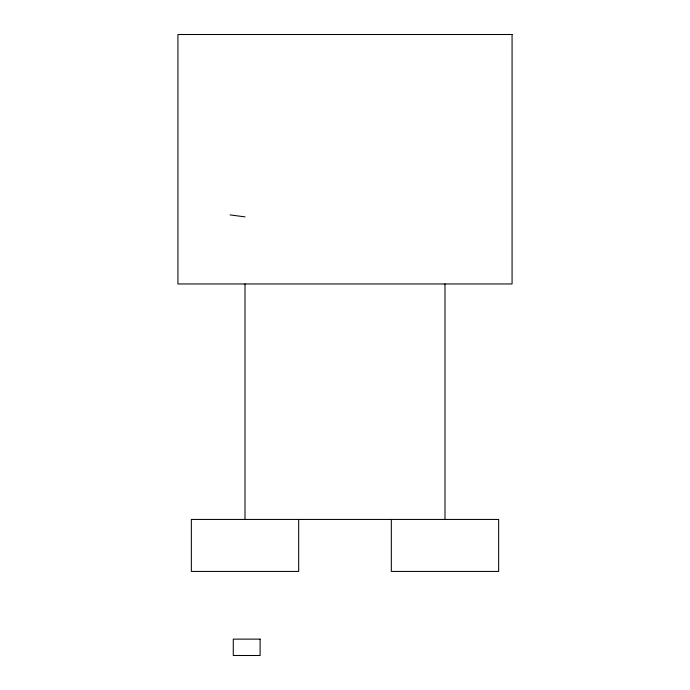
<?xml version="1.0" encoding="UTF-8"?>
<svg xmlns="http://www.w3.org/2000/svg" width="690" height="690" viewBox="0 0 690 690"><rect width="100%" height="100%" fill="white"/><g stroke="black" fill="none" stroke-linecap="round" stroke-linejoin="round"><path stroke-width="1.03" d="M230.089 214.909L245.01 216.876M444.99 283.961L444.99 519.441M391.325 519.441L391.325 571.432L498.654 571.432L498.654 519.441L191.346 519.441L191.346 571.432L298.675 571.432L298.675 519.441M245.01 283.961L245.01 519.441M512.075 34.5L177.925 34.5L177.925 283.961L512.075 283.961L512.075 34.5M260.104 639.13L233.272 639.13L233.272 655.5L260.104 655.5L260.104 639.13"/></g></svg>
